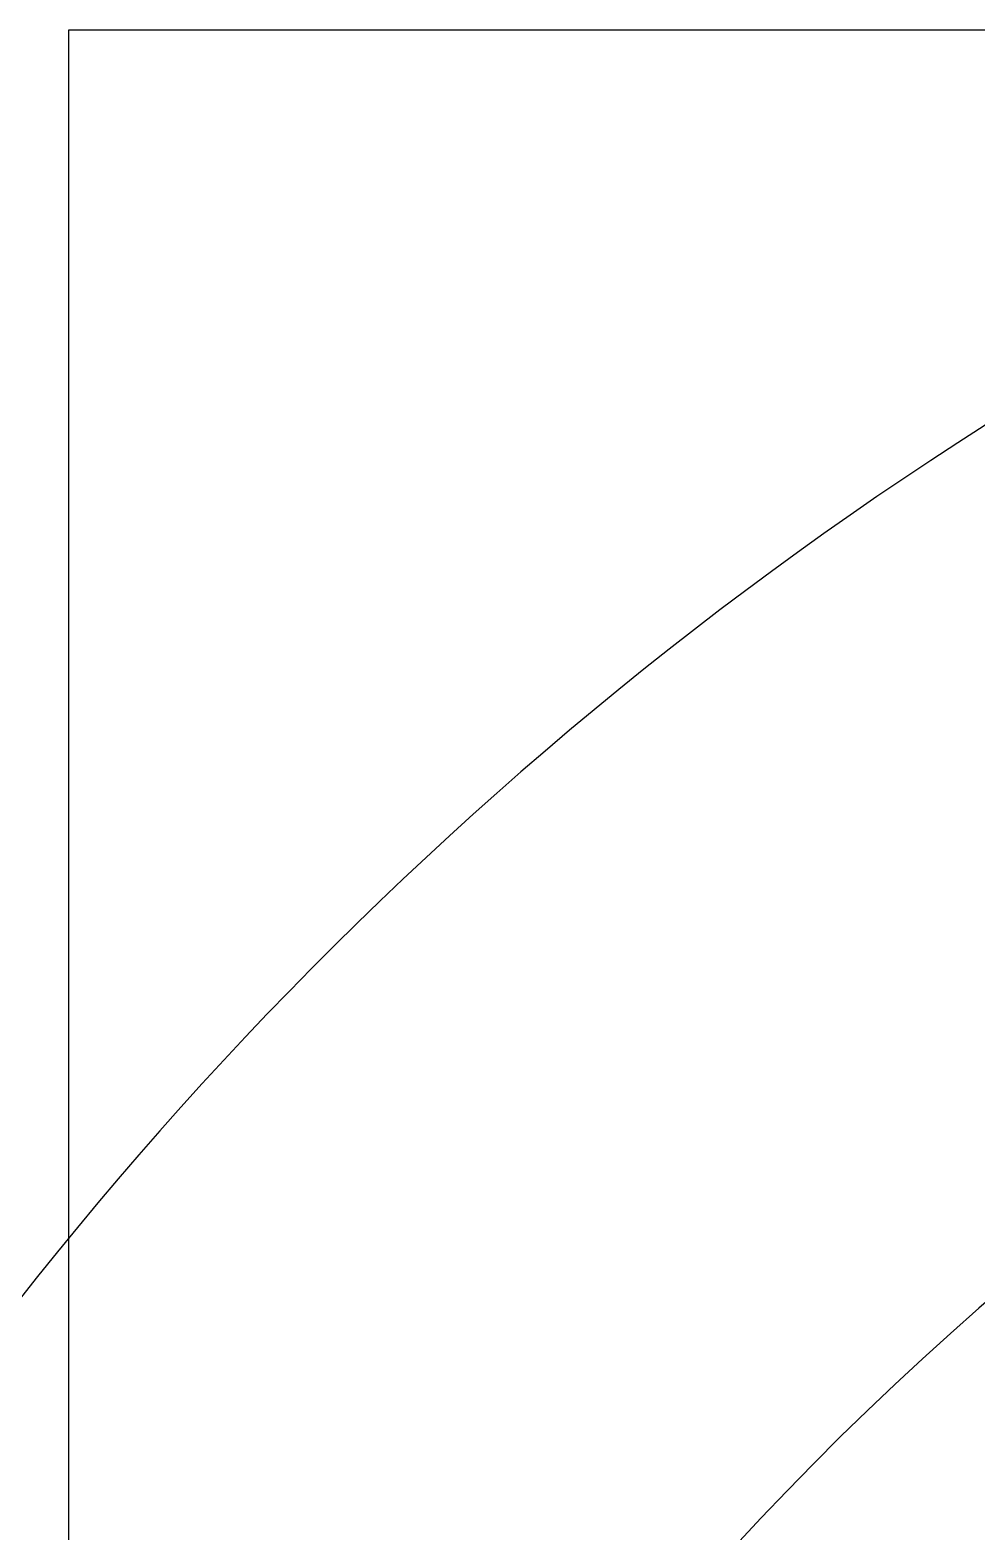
# Model space of a CAD drawing. Header units: inches. Extents: x -3.4 to 11, y -3.7 to 6.8.
# Drawn here: x -1.696 to -1.167, y 1.209 to 2.047 of the extents above; entities that cross this region are included whole.
import ezdxf

# ---------------------------------------------------------------- set-up
doc = ezdxf.new("R2010")
doc.units = ezdxf.units.IN
doc.header["$MEASUREMENT"] = 0

msp = doc.modelspace()

# ---------------------------------------------------------------- linework, layer by layer
at = {"color": 0}
for p, q in [((-0.62992, 2.04724, 0.70866), (-1.6748, 2.04724, 0.70866)), ((-1.6748, 2.04724, 0.70866), (-1.6748, 0, 0.70866))]:
    msp.add_line(p, q, dxfattribs=at)
msp.add_circle((0, 0), 1.5748, dxfattribs=at)
for radius, start, end in [(2.16535, 119.59352, 180), (1.77165, 91.27334, 88.72666)]:
    msp.add_arc((0, 0), radius, start, end, dxfattribs=at)

doc.saveas('drawing.dxf')
